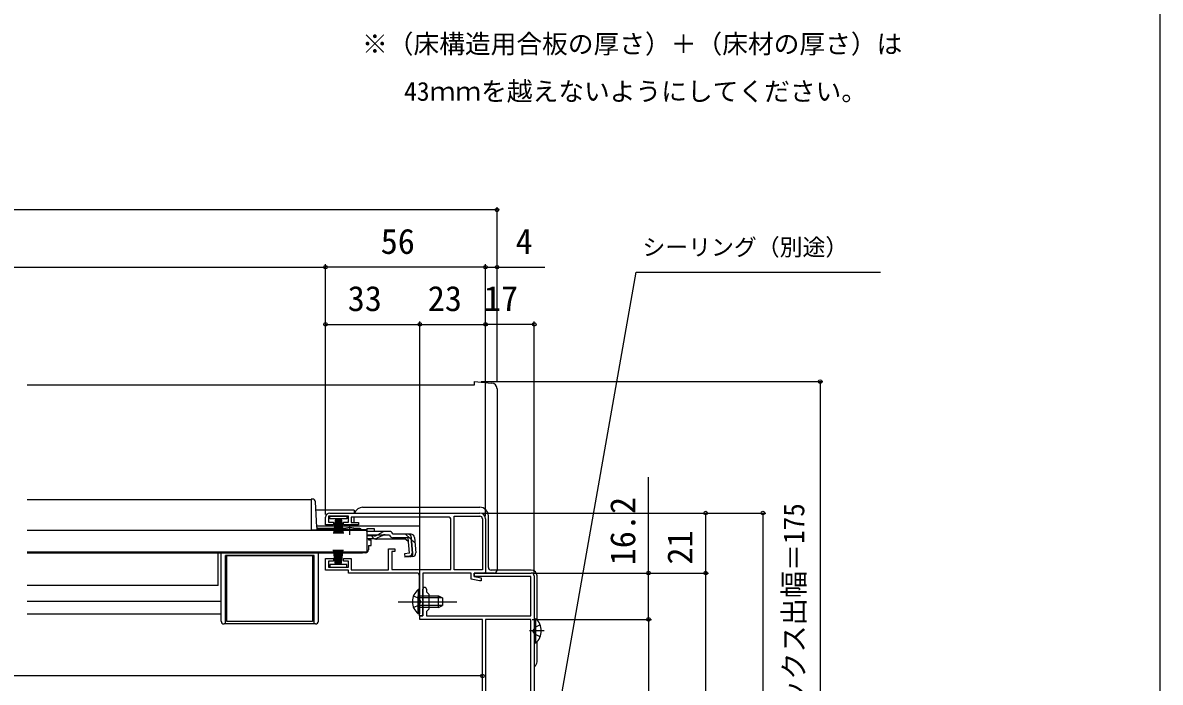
# Model space of a CAD drawing. Units: millimetres, scale not verified. Extents: x -525 to 525, y -783 to 778.
# Drawn here: x 127.1 to 525, y -483.9 to -253.2 of the extents above; entities that cross this region are included whole.
import ezdxf
from ezdxf.enums import TextEntityAlignment as Align

# ---------------------------------------------------------------- set-up
doc = ezdxf.new("R2010")
doc.units = ezdxf.units.MM
doc.header["$LTSCALE"] = 4
for name, color, linetype in [('0-1_USER1', 3, 'Continuous'), ('0-2_YKK_11', 7, 'Continuous'), ('0-4_YKK_12', 2, 'Continuous'), ('0-5_YKK_13', 4, 'Continuous'), ('0-7_YKK_D', 6, 'Continuous'), ('0-8_YKK_ZWAK', 7, 'Continuous')]:
    doc.layers.add(name, color=color, linetype=linetype)
doc.styles.add('ＭＳ ゴシック', font='')
doc.styles.get('ＭＳ ゴシック').set_extended_font_data('MS Gothic')

msp = doc.modelspace()

# ---------------------------------------------------------------- linework, layer by layer
at = {"layer": '0-2_YKK_11'}
msp.add_line((234.5, -424.697), (287, -424.697), dxfattribs=at)
for points in [[(275.9, -426.097), (242, -426.097), (242, -427.997), (244.5, -427.997), (244.5, -428.797), (239.25, -428.797), (239.25, -427.897), (241, -427.897), (241, -425.797), (234, -425.797), (234, -427.897), (235.75, -427.897), (235.75, -428.797), (233, -428.797), (233, -426.197)], [(264.9, -445.697), (241, -445.697), (241, -444.697), (233, -444.697), (233, -440.597), (235.75, -440.597), (235.75, -441.497), (234, -441.497), (234, -443.597), (241, -443.597), (241, -441.497), (239.25, -441.497), (239.25, -440.597), (242, -440.597), (242, -444.597), (255, -444.597), (255, -437.197), (257.2, -437.197), (257.2, -438.197), (256.2, -438.197), (256.2, -444.497), (276.9, -444.497), (276.9, -427.097)], [(289, -426.697), (289, -445.697), (285, -445.697), (285, -446.897), (287.5, -447.397), (287.5, -448.397), (286.891, -448.397), (284, -447.819), (284, -445.697), (267.1, -445.697), (267.1, -460.697), (265.9, -460.697), (265.9, -456.155), (266.02, -455.972), (266.02, -455.422), (265.9, -455.239), (265.9, -446.697)], [(278, -444.597), (278, -425.797), (287, -425.797)], [(287.9, -426.697), (287.9, -444.597), (278, -444.597)], [(268.3, -451.297), (268.3, -452.297), (269.1, -453.097), (269.1, -458.297), (268.3, -459.097), (268.3, -460.697), (304.8, -460.697), (304.8, -446.897), (285, -446.897), (285, -445.697), (305, -445.697)], [(306, -446.697), (306, -551.697), (326, -551.697), (326, -553.697), (325.3, -553.697), (325.3, -552.897), (313.7, -552.897), (313.7, -553.697), (313.3, -553.697), (313, -553.397), (312.7, -553.097), (306.3, -553.097), (306, -553.397), (305.7, -553.697), (304.8, -553.697), (304.8, -549.697), (285.9, -549.697)], [(285.9, -541.697), (287.9, -541.697), (287.9, -461.897), (266, -461.897), (266, -460.697), (267.1, -460.697), (267.1, -456.155), (267.22, -455.972), (267.22, -455.422), (267.1, -455.239), (267.1, -451.297)]]:
    msp.add_lwpolyline(points, dxfattribs=at)
msp.add_lwpolyline([(289, -461.897), (289, -548.497), (304.8, -548.497), (304.8, -461.897)], close=True, dxfattribs=at)
for centre, radius, start, end in [((234.5, -426.197), 1.5, 90.00001, 179.99999), ((287, -426.697), 2, 0.00001, 89.99999), ((275.9, -427.097), 1, 0.00001, 89.99999), ((287, -426.697), 0.9, 0.00001, 89.99999), ((264.9, -446.697), 1, 0.00001, 89.99999), ((305, -446.697), 1, 0.00001, 89.99999), ((267.7, -451.297), 0.6, 359.99999, 180.00001)]:
    msp.add_arc(centre, radius, start, end, dxfattribs=at)
at = {"layer": '0-4_YKK_12'}
for p, q in [((228.001, -420.102), (128.601, -420.102)), ((228.001, -420.102), (228.001, -430.402)), ((243, -423.695), (229.68, -423.695)), ((243, -423.695), (243, -424.697)), ((229.968, -429.195), (266, -429.195)), ((266, -444.497), (266, -429.195)), ((247.501, -430.598), (244.251, -430.598)), ((128.601, -438.602), (246.001, -438.602)), ((195.501, -450.095), (195.501, -438.602)), ((246.001, -438.398), (246.001, -438.602)), ((266, -455.982), (266, -446.197)), ((195.501, -450.095), (128.601, -450.095)), ((196.501, -455.602), (128.601, -455.602)), ((196.501, -460.102), (128.601, -460.102)), ((266, -461.897), (266, -460.62))]:
    msp.add_line(p, q, dxfattribs=at)
at = {"layer": '0-5_YKK_13'}
for p, q in [((285.001, -378.697), (291.176, -379.237)), ((293.001, -381.229), (293.001, -444.697)), ((228.513, -419.798), (228.001, -419.798)), ((228.001, -419.798), (228.001, -430.598)), ((229.976, -429.624), (229.511, -420.746)), ((246.001, -422.697), (287, -422.697)), ((290, -443.697), (290, -425.697)), ((236.5, -426.7), (235.8, -431.8)), ((236.2, -431.8), (236.7, -426.7)), ((236.9, -426.7), (236.55, -431.8)), ((236.85, -431.8), (237.1, -426.7)), ((237.3, -426.7), (237.1, -431.8)), ((237.5, -426.7), (237.5, -431.8)), ((237.7, -426.7), (237.9, -431.8)), ((238.15, -431.8), (237.9, -426.7)), ((238.1, -426.7), (238.45, -431.8)), ((238.8, -431.8), (238.3, -426.7)), ((238.5, -426.7), (239.2, -431.8)), ((241.501, -432.318), (241.501, -428.695)), ((243, -427.797), (243, -426.097)), ((243, -429.195), (243, -428.797)), ((247.501, -430.798), (128.601, -430.798)), ((228.001, -430.523), (230.001, -430.523)), ((228.001, -430.598), (230.001, -430.598)), ((230.001, -429.769), (230.001, -430.523)), ((238.751, -430.598), (230.001, -430.598)), ((239.628, -430.098), (230.476, -430.098)), ((238.751, -430.798), (238.751, -430.465)), ((244.251, -430.465), (238.751, -430.465)), ((244.251, -430.798), (238.751, -430.798)), ((245.009, -430.098), (243.375, -430.098)), ((244.251, -430.798), (244.251, -430.465)), ((245.509, -430.598), (244.251, -430.598)), ((247.501, -430.118), (247.501, -431.118)), ((247.501, -431.118), (247.501, -430.888)), ((253.934, -431.118), (247.501, -431.118)), ((247.501, -432.318), (253.872, -432.318)), ((249.991, -432.715), (247.501, -432.715)), ((250.053, -433.698), (247.501, -433.698)), ((248.001, -433.698), (248.001, -434.102)), ((253.018, -432.51), (250.907, -433.506)), ((250.95, -432.47), (252.975, -431.363)), ((253.872, -432.318), (255.386, -432.318)), ((255.381, -431.118), (253.934, -431.118)), ((256.569, -432.118), (256.54, -432.008)), ((262.927, -432.118), (256.569, -432.118)), ((261.883, -433.318), (256.569, -433.318)), ((261.026, -432.118), (264.288, -435.107)), ((262.361, -438.781), (261.883, -433.318)), ((262.8, -433.203), (263.089, -433.174)), ((262.8, -433.203), (263.279, -438.678)), ((263.556, -438.676), (263.078, -433.214)), ((264.122, -433.214), (264.592, -438.586)), ((236.5, -442.697), (235.8, -437.597)), ((236.2, -437.597), (236.7, -442.697)), ((236.9, -442.697), (236.55, -437.597)), ((236.85, -437.597), (237.1, -442.697)), ((237.3, -442.697), (237.1, -437.597)), ((237.5, -442.697), (237.5, -437.597)), ((237.7, -442.697), (237.9, -437.597)), ((238.15, -437.597), (237.9, -442.697)), ((238.1, -442.697), (238.45, -437.597)), ((238.8, -437.597), (238.3, -442.697)), ((238.5, -442.697), (239.2, -437.597)), ((248.001, -434.102), (249.001, -434.102)), ((248.001, -436.102), (248.001, -437.602)), ((261.105, -433.818), (250.901, -433.818)), ((261.105, -433.818), (261.998, -434.636)), ((196.501, -462.502), (196.501, -438.602)), ((198.001, -463.502), (198.001, -439.602)), ((229.001, -439.602), (198.001, -439.602)), ((229.001, -463.502), (229.001, -439.602)), ((230.501, -462.502), (230.501, -438.602)), ((247.001, -438.602), (230.501, -438.602)), ((246.001, -438.398), (246.001, -438.602)), ((262.361, -438.781), (260.667, -438.929)), ((260.667, -438.929), (260.772, -440.125)), ((260.746, -439.836), (262.464, -439.662)), ((263.501, -439.886), (260.772, -440.125)), ((289.001, -445.697), (289.001, -445.397)), ((305, -444.697), (291, -444.697)), ((292.001, -445.697), (289.001, -445.697)), ((307, -462.109), (307, -446.697)), ((265.391, -451.449), (265.391, -457.699)), ((265.9, -451.449), (265.391, -451.449)), ((265.9, -451.449), (265.9, -457.699)), ((258.4, -455.699), (278.9, -455.699)), ((265.391, -459.949), (265.391, -453.699)), ((273.809, -454.353), (265.9, -454.353)), ((273.809, -457.044), (265.9, -457.044)), ((272.5, -457.699), (272.5, -453.699)), ((272.5, -453.699), (273.9, -454.399)), ((272.5, -457.699), (273.9, -456.999)), ((273.9, -454.399), (273.9, -456.999)), ((265.9, -459.949), (265.391, -459.949)), ((272.5, -457.699), (265.9, -457.699)), ((229.501, -463.502), (197.501, -463.502)), ((306, -461.647), (306, -470.147)), ((306, -461.647), (306.509, -461.647)), ((306, -463.897), (306, -467.897)), ((306.509, -461.647), (306.509, -470.147)), ((309.491, -465.897), (304.405, -465.897)), ((306, -470.147), (306.509, -470.147)), ((307, -476.697), (307, -469.684))]:
    msp.add_line(p, q, dxfattribs=at)
for points in [[(285.001, -378.697), (285.001, -379.997), (128.601, -379.997)], [(247.501, -430.798), (247.501, -438.398), (128.601, -438.398)], [(247.501, -430.118), (250.001, -430.118), (250.001, -431.118)], [(248.001, -436.102), (249.001, -436.102), (249.001, -434.102)], [(263.804, -453.624), (265.711, -454.554), (266.32, -455.699)], [(263.804, -457.774), (265.711, -456.844), (266.32, -455.699)], [(265.9, -459.949), (265.9, -453.699), (272.5, -453.699)], [(308.096, -463.822), (306.189, -464.752), (305.58, -465.897)], [(308.096, -467.972), (306.189, -467.042), (305.58, -465.897)]]:
    msp.add_lwpolyline(points, dxfattribs=at)
for points in [[(240.5, -425.8), (240.5, -426.7), (234.5, -426.7), (234.5, -425.8)], [(198.501, -462.602), (198.501, -439.602), (228.501, -439.602), (228.501, -462.602)], [(240.5, -443.597), (240.5, -442.697), (234.5, -442.697), (234.5, -443.597)]]:
    msp.add_lwpolyline(points, close=True, dxfattribs=at)
for centre, radius, start, end in [((291.001, -381.229), 2, 0, 85), ((228.513, -420.798), 1, 3, 90), ((246, -425.697), 3, 90, 160.52846), ((287, -425.697), 3, 0, 90), ((230.476, -429.598), 0.5, 183, 270), ((241.501, -435.798), 6, 62.72039, 117.27961), ((245.009, -430.598), 0.5, 2, 90), ((250.901, -431.918), 1.9, 192.1532, 248.90366), ((249.991, -430.715), 2, 270, 298.65179), ((250.053, -431.698), 2, 270, 295.27273), ((250.901, -431.918), 1.9, 248.90366, 270), ((253.934, -433.118), 2, 90, 118.65179), ((253.872, -434.318), 2, 90, 115.27273), ((255.381, -432.318), 1.2, 15, 90), ((256.569, -432.118), 1.2, 189.59407, 270), ((261.883, -433.318), 1.2, 5, 90), ((262.927, -433.318), 1.2, 5, 90), ((247.001, -437.602), 1, 270, 0), ((262.373, -438.757), 0.91, 275.76385, 5), ((262.361, -438.781), 1.2, 275, 5), ((263.397, -438.69), 1.2, 275, 5), ((291, -443.697), 1, 180, 270), ((292.001, -444.697), 1, 270, 0), ((305, -446.697), 2, 0, 90), ((268.931, -455.699), 5.531, 129.79413, 230.20587), ((197.501, -462.502), 1, 180, 270), ((229.501, -462.502), 1, 270, 0), ((302.969, -465.897), 5.531, 309.79413, 50.20587), ((305, -476.697), 2, 300.00061, 0)]:
    msp.add_arc(centre, radius, start, end, dxfattribs=at)
at = {"layer": '0-7_YKK_D'}
for p, q in [((293.001, -378.729), (293.001, -317.697)), ((293.001, -318.697), (-243.001, -318.697)), ((233, -425.197), (233, -337.697)), ((233, -425.197), (233, -337.697)), ((233, -425.197), (233, -337.697)), ((289, -424.197), (289, -337.697)), ((289, -425.697), (289, -337.697)), ((289, -425.697), (289, -337.697)), ((293.001, -378.729), (293.001, -337.697)), ((-183, -338.697), (233, -338.697)), ((289, -338.697), (233, -338.697)), ((289, -338.697), (233, -338.697)), ((233, -425.197), (233, -357.697)), ((266, -459.997), (266, -357.697)), ((289, -424.197), (289, -357.697)), ((306, -445.697), (306, -357.697)), ((233, -358.697), (266, -358.697)), ((266, -358.697), (289, -358.697)), ((306, -358.697), (289, -358.697)), ((287.501, -378.697), (407, -378.697)), ((406, -378.697), (406, -553.697)), ((288, -424.697), (367, -424.697)), ((288, -424.697), (387, -424.697)), ((366, -445.697), (366, -424.697)), ((386, -424.697), (386, -553.698)), ((306, -445.697), (367, -445.697)), ((306, -445.697), (367, -445.697)), ((306, -445.697), (347, -445.697)), ((366, -553.697), (366, -445.697)), ((305.3, -461.897), (347, -461.897)), ((305.3, -461.897), (347, -461.897)), ((346, -461.897), (346, -553.697)), ((287.9, -481.696), (-237.9, -481.696))]:
    msp.add_line(p, q, dxfattribs=at)
for points in [[(289, -338.697), (293.001, -338.697), (309.67, -338.697)], [(308.927, -526.16), (309.37, -523.649), (341.678, -340.424), (427.191, -340.424)], [(346, -461.897), (346, -445.697), (346, -412.147)]]:
    msp.add_lwpolyline(points, dxfattribs=at)
for centre in [(293.001, -318.697), (233, -338.697), (233, -338.697), (233, -338.697), (289, -338.697), (289, -338.697), (289, -338.697), (293.001, -338.697), (233, -358.697), (266, -358.697), (266, -358.697), (289, -358.697), (289, -358.697), (306, -358.697), (406, -378.697), (366, -424.697), (386, -424.697), (346, -445.697), (366, -445.697), (366, -445.697), (346, -461.897), (346, -461.897), (287.9, -481.696)]:
    msp.add_circle(centre, 0.637, dxfattribs=at)
at = {"layer": '0-8_YKK_ZWAK'}
msp.add_lwpolyline([(-525, -782.7), (525, -782.7), (525, 747.3)], dxfattribs=at)

# ---------------------------------------------------------------- texts
at = {"layer": '0-1_USER1', "style": 'ＭＳ ゴシック'}
for s, p in [('※（床構造用合板の厚さ）＋（床材の厚さ）は', (245.773, -265.888)), ('   43ｍｍを越えないようにしてください。', (247, -282.473))]:
    msp.add_text(s, height=6.598, dxfattribs=at).set_placement(p, align=Align.BOTTOM_LEFT)
at = {"layer": '0-7_YKK_D', "style": 'ＭＳ ゴシック'}
for s, height, p in [('56', 8.798, (252.307, -336.697)), ('56', 8.798, (252.307, -336.697)), ('4', 8.798, (299.488, -336.697)), ('シーリング（別途）', 5.865, (343.867, -336.398)), ('33', 8.798, (240.773, -356.697)), ('23', 8.798, (268.773, -356.697)), ('17', 8.798, (288.398, -356.697))]:
    msp.add_text(s, height=height, dxfattribs=at).set_placement(p, align=Align.BOTTOM_LEFT)
for s, p in [('16.2', (344, -442.988)), ('21', (364, -442.731))]:
    msp.add_text(s, height=8.798, rotation=90, dxfattribs=at).set_placement(p, align=Align.BOTTOM_LEFT)
at = {"layer": '0-7_YKK_D', "style": 'ＭＳ ゴシック', "width": 0.95}
msp.add_text('シャッターボックス出幅＝175', height=7.331, rotation=90, dxfattribs=at).set_placement((402.693, -549.484), align=Align.BOTTOM_LEFT)

doc.saveas('drawing.dxf')
